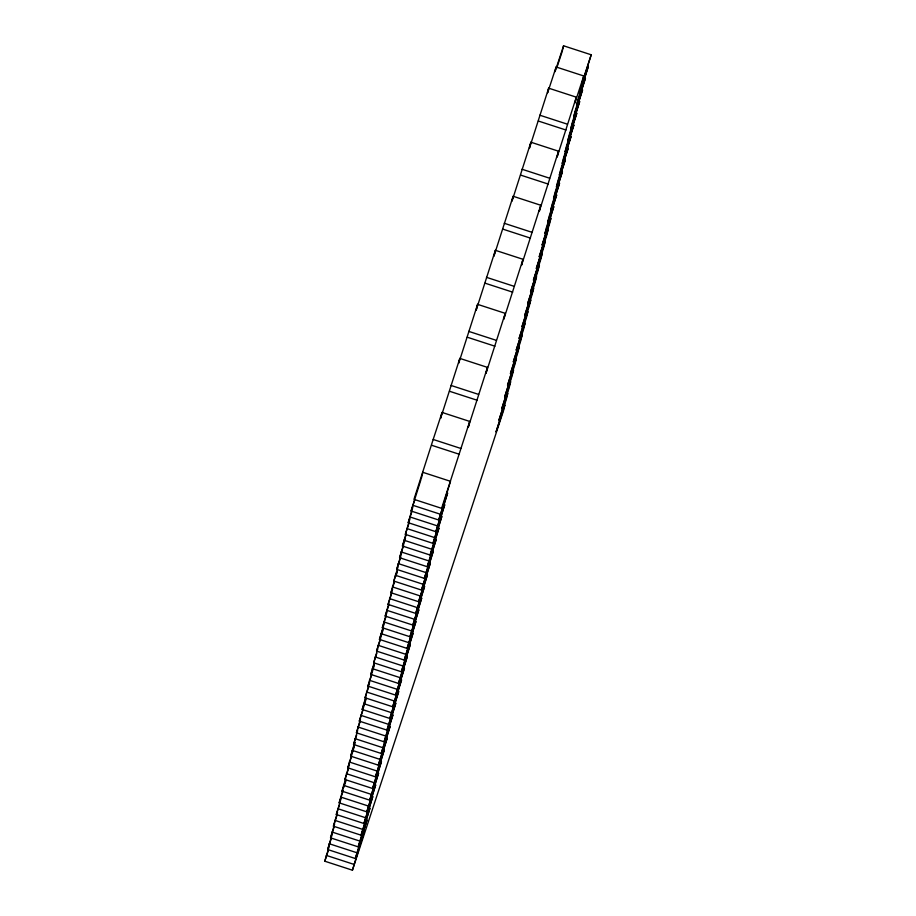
<?xml version="1.0" encoding="UTF-8"?>
<svg xmlns="http://www.w3.org/2000/svg" width="916" height="916" viewBox="0 0 916 916"><rect width="100%" height="100%" fill="white"/><g stroke="black" fill="none" stroke-linecap="round" stroke-linejoin="round"><path stroke-width="1.37" d="M555.13 71.471L563.569 45.8L591.209 54.788L580.881 87.65L579.45 93.489L588.335 66.467L578.007 99.317L576.565 105.157L585.45 78.135L575.134 110.996L573.691 116.836L582.576 89.802L572.26 122.664L570.817 128.503L579.702 101.481L569.374 134.343L567.943 140.182L576.828 113.149L566.5 146.01L565.069 151.85L573.943 124.828L563.626 157.689L562.184 163.517L571.069 136.495L560.752 169.357L559.31 175.196L568.195 148.174L557.867 181.036L556.436 186.864L565.321 159.842L554.993 192.704L553.562 198.543L562.447 171.521L552.119 204.382L550.676 210.211L559.562 183.189L549.245 216.05L547.802 221.89L556.688 194.868L546.371 227.729L544.928 233.557L553.814 206.535L542.054 245.236L550.94 218.214L549.497 224.042L539.169 256.904L548.054 229.882L546.623 235.721L536.295 268.583L545.18 241.561L543.749 247.389L533.421 280.25L542.306 253.228L540.864 259.068L530.547 291.929L539.432 264.907L537.99 270.735L527.673 303.597L536.558 276.575L535.116 282.414L524.788 315.276L533.673 288.254L532.242 294.082L521.914 326.943L530.799 299.921L529.356 305.761L519.04 338.622L527.925 311.589L526.482 317.428L516.166 350.29L525.051 323.268L523.609 329.107L513.281 361.957L522.166 334.935L520.735 340.775L510.407 373.636L519.292 346.614L517.861 352.454L507.533 385.304L516.418 358.282L514.975 364.121L504.659 396.983L513.544 369.961L512.101 375.8L501.785 408.65L510.659 381.629L509.227 387.468L498.899 420.33L507.785 393.308L506.353 399.147L496.025 431.997L504.911 404.975L503.468 410.815L352.431 870.2L324.791 861.212L329.336 845.915M352.431 870.2L364.19 831.499L355.316 858.532L327.665 849.533L332.222 834.247M355.316 858.532L367.076 819.831L358.19 846.853L330.55 837.865L334.649 823.919M358.19 846.853L369.95 808.164L361.064 835.186L333.424 826.198L337.523 812.252M361.064 835.186L372.823 796.485L363.938 823.507L336.298 814.519L341.29 797.87M363.938 823.507L375.697 784.817L366.812 811.839L339.172 802.851L342.836 790.256M366.812 811.839L378.583 773.138L369.698 800.16L342.057 791.172L345.71 778.577M369.698 800.16L381.457 761.471L372.572 788.493L344.931 779.505L349.477 764.207M372.572 788.493L384.331 749.792L375.445 776.814L347.805 767.826L354.126 747.124M375.445 776.814L387.205 738.124L378.319 765.146L350.679 756.158L354.79 742.212M378.319 765.146L390.09 726.445L381.205 753.467L353.553 744.479L357.664 730.533M381.205 753.467L392.964 714.778L384.079 741.8L356.439 732.811L360.538 718.865M384.079 741.8L395.838 703.099L386.953 730.121L359.312 721.132L366.079 699.08M386.953 730.121L398.712 691.431L389.827 718.453L362.186 709.465L365.85 696.87M389.827 718.453L401.586 679.752L392.701 706.774L365.06 697.786L369.617 682.5M392.701 706.774L404.471 668.085L395.586 695.107L367.946 686.118L374.266 665.417M395.586 695.107L407.345 656.406L398.46 683.428L370.82 674.439L374.037 663.207M398.46 683.428L410.219 644.738L401.334 671.76L373.694 662.772L377.793 648.826M401.334 671.76L413.093 633.059L404.208 660.081L376.568 651.093L383.335 629.052M404.208 660.081L415.978 621.392L407.093 648.413L379.442 639.425L384.434 622.777M407.093 648.413L418.852 609.712L409.967 636.746L382.327 627.746L386.873 612.461M409.967 636.746L421.726 598.045L412.841 625.067L385.201 616.079L388.865 603.484M412.841 625.067L424.6 586.377L415.715 613.399L388.075 604.411L392.62 589.114M415.715 613.399L427.474 574.698L418.601 601.72L390.949 592.732L394.166 581.488M418.601 601.72L430.36 563.031L421.475 590.053L393.834 581.065L397.933 567.119M421.475 590.053L433.234 551.352L424.348 578.374L396.708 569.386L401.7 552.737M424.348 578.374L436.108 539.684L427.222 566.706L399.582 557.718L405.467 538.368M427.222 566.706L438.982 528.005L430.096 555.027L402.456 546.039L406.12 533.444M430.096 555.027L441.867 516.338L432.982 543.36L405.341 534.371L409.887 519.074M432.982 543.36L444.741 504.659L435.856 531.681L408.215 522.692L412.761 507.395M435.856 531.681L447.615 492.991L438.73 520.013L411.089 511.025L420.971 479.515M421.417 478.163L422.849 472.324L450.489 481.312L438.73 520.013M469.702 421.429L441.604 508.334L413.963 499.346L433.176 439.462L442.062 412.44L469.702 421.429L468.259 427.268L487.472 367.385L459.832 358.396L440.619 418.28L442.062 412.44M458.676 363.068L459.832 358.396M458.836 362.885L477.591 304.352L505.243 313.341L503.8 319.18L523.002 259.297L495.361 250.308L476.16 310.192L477.591 304.352M495.361 250.308L493.93 256.148L513.132 196.264L540.772 205.253L539.341 211.092L558.542 151.209L530.902 142.22L512.136 200.753M511.987 200.936L513.132 196.264M530.902 142.22L529.471 148.049L548.673 88.176L576.313 97.165L574.882 102.993L583.767 75.971L556.115 66.983L547.676 92.653M547.528 92.837L548.673 88.176M554.97 71.654L556.115 66.983M562.413 50.472L563.569 45.8M487.472 367.385L486.03 373.224L505.243 313.341M523.002 259.297L521.57 265.136L540.772 205.253M558.542 151.209L557.111 157.048L576.313 97.165M583.767 75.971L582.324 81.81L591.209 54.788M411.089 511.025L414.639 500.216M556.791 67.853L562.126 51.64M408.215 522.692L411.765 511.884M405.341 534.371L408.891 523.563M402.456 546.039L406.452 533.879M399.582 557.718L403.578 545.558M396.708 569.386L400.704 557.226M393.834 581.065L396.937 571.607M395.941 576.084L397.281 572.031M390.949 592.732L394.51 581.923M388.075 604.411L391.636 593.591M385.201 616.079L388.75 605.27M382.327 627.746L385.876 616.937M379.442 639.425L383.449 627.265M376.568 651.093L380.564 638.933M373.694 662.772L376.808 653.314M370.82 674.439L374.369 663.631M367.946 686.118L371.495 675.31M365.06 697.786L368.621 686.977M362.186 709.465L365.736 698.656M359.312 721.132L363.309 708.973M356.439 732.811L360.435 720.652M353.553 744.479L356.668 735.021M350.679 756.158L355.122 742.647M347.805 767.826L351.355 757.017M344.931 779.505L348.481 768.696M342.057 791.172L345.607 780.363M343.718 787.554L345.939 780.798M339.172 802.851L343.168 790.691M336.298 814.519L339.412 805.061M333.424 826.198L337.42 814.026M330.55 837.865L334.1 827.056M327.665 849.533L331.226 838.724M324.791 861.212L328.352 850.403M539.787 115.198L567.428 124.187M538.345 121.026L565.996 130.026M522.017 169.242L549.657 178.231M520.586 175.082L548.226 184.07M504.247 223.286L531.887 232.275M502.815 229.126L530.456 238.114M486.476 277.33L514.128 286.319M485.045 283.17L512.685 292.158M468.706 331.374L496.358 340.363M467.275 337.214L494.915 346.202M450.947 385.418L478.587 394.407M449.504 391.258L477.144 400.246M433.176 439.462L460.817 448.451M431.734 445.302L459.374 454.29M412.532 505.185L440.172 514.174M409.647 516.853L437.298 525.853M406.773 528.532L434.413 537.52M403.899 540.2L431.539 549.188M401.025 551.879L428.665 560.867M398.139 563.546L425.791 572.534M395.265 575.225L422.906 584.213M392.392 586.893L420.032 595.881M389.518 598.572L417.158 607.56M386.644 610.239L414.284 619.227M383.758 621.918L411.399 630.906M380.884 633.586L408.525 642.574M378.01 645.265L405.651 654.253M375.136 656.932L402.777 665.921M372.251 668.611L399.903 677.6M369.377 680.279L397.017 689.267M366.503 691.958L394.143 700.946M363.629 703.625L391.269 712.614M360.744 715.304L388.395 724.293M357.87 726.972L385.51 735.96M354.996 738.639L382.636 747.639M352.122 750.318L379.762 759.307M349.248 761.986L376.888 770.974M346.363 773.665L374.014 782.653M343.489 785.333L371.129 794.321M340.615 797.012L368.255 806M337.741 808.679L365.381 817.667M334.855 820.358L362.507 829.346M331.981 832.026L359.622 841.014M329.107 843.705L356.748 852.693M326.233 855.372L353.874 864.361"/></g></svg>
